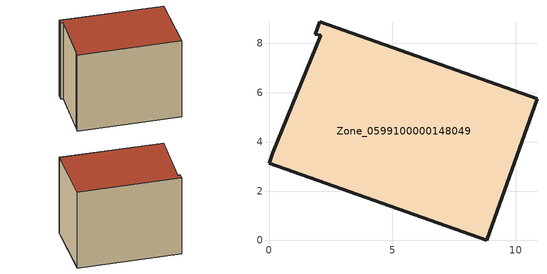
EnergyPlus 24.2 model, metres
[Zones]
Zone_0599100000148049
 floor ground (C_G): 10.87,5.75 8.83,0 0,3.13 0.16,3.57 2.09,8.33 1.87,8.37 2.05,8.88 z0.54
 wall outside (C_F): 2.05,8.88 1.87,8.37 2.09,8.33 0.16,3.57 0,3.13 8.83,0 10.87,5.75 2.05,8.88 z0.54:8.21
 roof outside (C_R): 0.16,3.57 0,3.13 8.83,0 10.87,5.75 2.05,8.88 1.87,8.37 2.09,8.33 z8.21
[BUILDING]
Pand.0599100000148049: North Axis=0; Terrain=City; Loads Convergence Tolerance Value=0.04; Temperature Convergence Tolerance Value=0.4; Solar Distribution=FullExterior; Maximum Number of Warmup Days=25; Minimum Number of Warmup Days=1
[Site:Location]
Rotterdam.The.Hague.AP_ZH_NLD Design_Conditions: Latitude=51.96; Longitude=4.45; Time Zone=1; Elevation=-4.5
[SITE:GROUNDTEMPERATURE:BUILDINGSURFACE]
18, 18, 18, 18, 18, 18, 18, 18, 18, 18, 18, 18
[MATERIAL] Thermal Absorptance=0.9; Solar Absorptance=0.7; Visible Absorptance=0.7
Name | Roughness | Thickness | Conductivity | Density | Specific Heat
G.TI.1965-1974 | MediumSmooth | 0.15 | 0.882353 | 540 | 1210
F.TI.1965-1974 | Rough | 0.3 | 0.697674 | 1920 | 840
R.TI.1965-1974 | MediumRough | 0.2 | 0.232558 | 1500 | 1000
[CONSTRUCTION]
C_G: G.TI.1965-1974
C_F: F.TI.1965-1974
C_R: R.TI.1965-1974
[ZONE]
Zone_0599100000148049: Type=1; Multiplier=1; Ceiling Height=Autocalculate; Volume=Autocalculate; Floor Area=autocalculate; Part of Total Floor Area=Yes
[ZONEINFILTRATION:DESIGNFLOWRATE]
Infil_Zone_0599100000148049: Zone or ZoneList or Space or SpaceList=Zone_0599100000148049; Schedule=AlwaysOn; Design Flow Rate Calculation Method=Flow/Area; Flow Rate per Floor Area=0.003; Constant Term Coefficient=1; Temperature Term Coefficient=0; Velocity Term Coefficient=0; Velocity Squared Term Coefficient=0
[HVACTEMPLATE:ZONE:IDEALLOADSAIRSYSTEM]
Zone_0599100000148049: Maximum Heating Supply Air Temperature=50; Minimum Cooling Supply Air Temperature=13; Maximum Heating Supply Air Humidity Ratio=0.0156; Minimum Cooling Supply Air Humidity Ratio=0.0077; Heating Limit=NoLimit; Cooling Limit=NoLimit; Dehumidification Control Type=ConstantSensibleHeatRatio; Cooling Sensible Heat Ratio=0.7; Dehumidification Setpoint=60; Humidification Control Type=None; Humidification Setpoint=30; Outdoor Air Method=None; Outdoor Air Flow Rate per Person=0.00944; Outdoor Air Flow Rate per Zone Floor Area=0; Outdoor Air Flow Rate per Zone=0; Demand Controlled Ventilation Type=None; Outdoor Air Economizer Type=NoEconomizer; Heat Recovery Type=None; Sensible Heat Recovery Effectiveness=0.7; Latent Heat Recovery Effectiveness=0.65
[ZONECONTROL:THERMOSTAT]
ThermostatControl_Zone_0599100000148049: Zone or ZoneList=Zone_0599100000148049; Control Type Schedule=DualSetpointControlType; Control 1=Thermostat_Zone_0599100000148049; Temperature Difference Between Cutout And Setpoint=0
[THERMOSTATSETPOINT:DUALSETPOINT]
Thermostat_Zone_0599100000148049: Heating Setpoint Temperature Schedule=HeatingSetpoint_Zone_0599100000148049; Cooling Setpoint Temperature Schedule=CoolingSetpoint_Zone_0599100000148049
[SCHEDULE:COMPACT]
HeatingSetpoint_Zone_0599100000148049: Through: 12/31, For: AllDays, Until: 24:00, 21
CoolingSetpoint_Zone_0599100000148049: Through: 12/31, For: AllDays, Until: 24:00, 24
DualSetpointControlType: Through: 12/31, For: AllDays, Until: 24:00, 4
AlwaysOn: Through: 12/31, For: AllDays, Until: 24:00, 1
